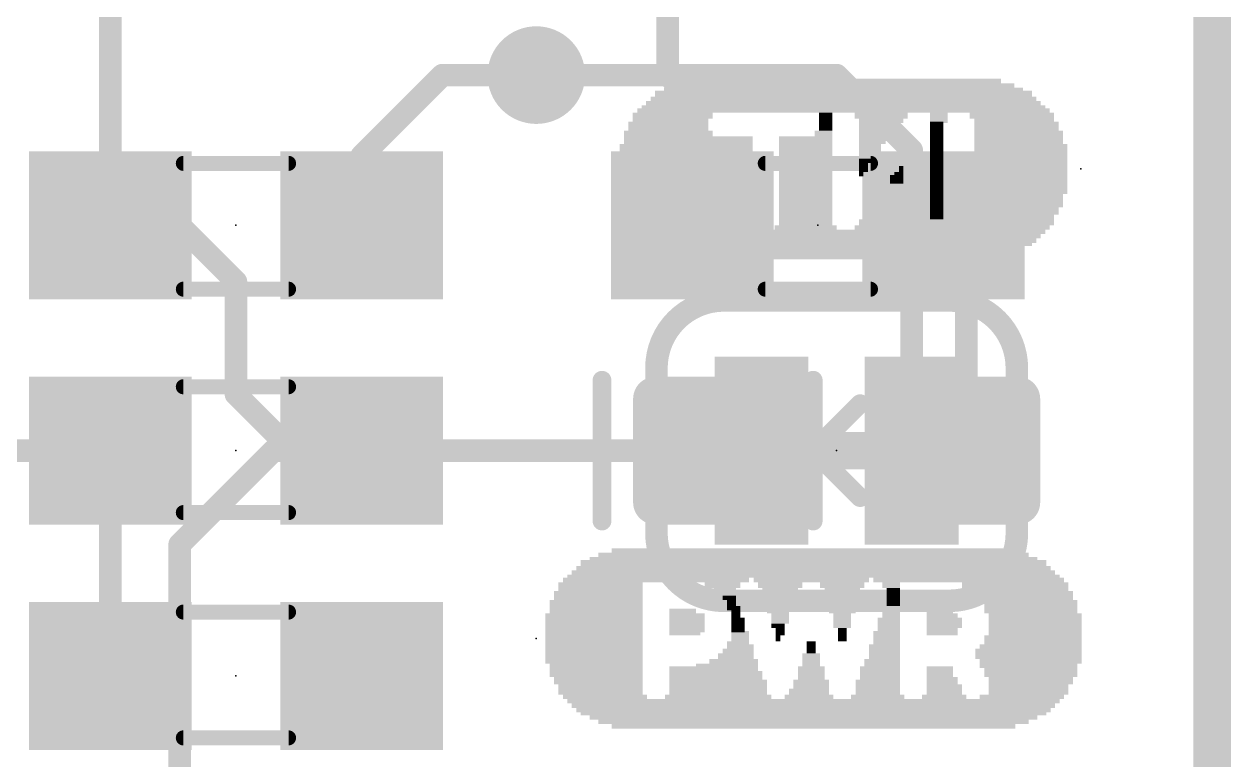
# Model space of a CAD drawing. Extents: x -41 to 66, y -18 to 26.
# Drawn here: x 22.44 to 30.61, y 4.26 to 9.23 of the extents above; entities that cross this region are included whole.
import ezdxf

# ---------------------------------------------------------------- set-up
doc = ezdxf.new("R2010")
doc.units = 0
for name, color, linetype in [('1', 12, 'CONTINUOUS'), ('16', 132, 'CONTINUOUS'), ('18', 110, 'CONTINUOUS'), ('20', 31, 'CONTINUOUS'), ('21', 41, 'CONTINUOUS'), ('22', 40, 'CONTINUOUS'), ('23', 53, 'CONTINUOUS'), ('24', 53, 'CONTINUOUS'), ('51', 53, 'CONTINUOUS')]:
    doc.layers.add(name, color=color, linetype=linetype)

# ---------------------------------------------------------------- blocks, each defined once
blk = doc.blocks.new('RECT')
blk.add_solid([(-0.5, -0.5), (0.5, -0.5), (-0.5, 0.5), (0.5, 0.5)])
blk = doc.blocks.new('RECT160000X160000R30')
at = {"const_width": 0.15}
blk.add_lwpolyline([(0.425, -0.35), (0.425, 0.35, 0.4142), (0.35, 0.425), (-0.35, 0.425, 0.4142), (-0.425, 0.35), (-0.425, -0.35, 0.4142), (-0.35, -0.425), (0.35, -0.425, 0.4142)], format="xyb", close=True, dxfattribs=at)
blk.add_solid([(-0.3754, -0.3754), (0.3754, -0.3754), (-0.3754, 0.3754), (0.3754, 0.3754)])
blk = doc.blocks.new('ROUNDV')
at = {"const_width": 0.5}
blk.add_lwpolyline([(0, -0.25, 1), (0, 0.25, 1), (0, -0.25)], format="xyb", dxfattribs=at)

msp = doc.modelspace()

# ---------------------------------------------------------------- linework, layer by layer
at = {"layer": '1'}
for points, const_width in [([(30.48, 25.4), (30.48, 0)], 0.254), ([(26.797, 11.811), (26.797, 8.89)], 0.1524), ([(23.026, 7.874), (23.026, 9.914)], 0.1524), ([(25.273, 8.89), (24.726, 8.343)], 0.1524), ([(25.273, 8.89), (25.908, 8.89)], 0.1524), ([(26.797, 8.89), (25.908, 8.89)], 0.1524), ([(26.963, 8.724), (26.797, 8.89)], 0.1524), ([(26.963, 7.874), (26.963, 8.724)], 0.1524), ([(24.726, 7.874), (24.726, 8.343)], 0.1524), ([(23.495, 7.874), (23.026, 7.874)], 0.1524), ([(23.876, 7.493), (23.495, 7.874)], 0.1524), ([(28.663, 7.874), (28.817, 7.72)], 0.1524), ([(28.817, 7.72), (28.817, 6.35)], 0.1524), ([(23.876, 6.731), (23.876, 7.493)], 0.1524), ([(24.257, 6.35), (23.876, 6.731)], 0.1524), ([(22.098, 6.35), (23.026, 6.35)], 0.1524), ([(23.026, 6.35), (23.026, 4.826)], 0.1524), ([(24.726, 6.35), (24.257, 6.35)], 0.1524)]:
    msp.add_lwpolyline(points, dxfattribs=dict(at, const_width=const_width))
at = {"layer": '1', "const_width": 0.0762}
for points in [[(25.273, 8.9281, 1), (25.273, 8.8519)], [(25.2999, 8.8631, 1), (25.2461, 8.9169)], [(25.908, 8.9281, 1), (25.908, 8.8519)], [(25.908, 8.8519, 1), (25.908, 8.9281)], [(26.7589, 8.89, 1), (26.8351, 8.89)], [(26.8239, 8.9169, 1), (26.7701, 8.8631)], [(26.797, 8.8519, 1), (26.797, 8.9281)], [(27.0011, 8.724, 1), (26.9249, 8.724)], [(26.9361, 8.6971, 1), (26.9899, 8.7509)], [(24.7641, 8.343, 1), (24.6879, 8.343)], [(24.6991, 8.3699, 1), (24.7529, 8.3161)], [(23.026, 7.9121, 1), (23.026, 7.8359)], [(23.5219, 7.9009, 1), (23.4681, 7.8471)], [(23.495, 7.8359, 1), (23.495, 7.9121)], [(28.6899, 7.9009, 1), (28.6361, 7.8471)], [(22.9879, 7.874, 1), (23.0641, 7.874)], [(24.6879, 7.874, 1), (24.7641, 7.874)], [(26.9249, 7.874, 1), (27.0011, 7.874)], [(28.8551, 7.72, 1), (28.7789, 7.72)], [(28.7901, 7.6931, 1), (28.8439, 7.7469)], [(23.9141, 7.493, 1), (23.8379, 7.493)], [(23.8491, 7.4661, 1), (23.9029, 7.5199)], [(23.9029, 6.7579, 1), (23.8491, 6.7041)], [(23.8379, 6.731, 1), (23.9141, 6.731)], [(23.0641, 6.35, 1), (22.9879, 6.35)], [(23.026, 6.3119, 1), (23.026, 6.3881)], [(24.257, 6.3881, 1), (24.257, 6.3119)], [(24.2301, 6.3231, 1), (24.2839, 6.3769)], [(24.726, 6.3119, 1), (24.726, 6.3881)], [(28.7789, 6.35, 1), (28.8551, 6.35)], [(22.9879, 4.826, 1), (23.0641, 4.826)]]:
    msp.add_lwpolyline(points, format="xyb", dxfattribs=at)
at = {"layer": '16'}
for points, const_width in [([(30.48, 25.4), (30.48, 0)], 0.254), ([(27.94, 8.89), (25.908, 8.89)], 0.1524), ([(28.448, 8.382), (27.94, 8.89)], 0.1524), ([(28.448, 6.35), (28.448, 8.382)], 0.1524), ([(23.495, 5.715), (24.13, 6.35)], 0.1524), ([(24.13, 6.35), (27.432, 6.35)], 0.1524), ([(23.495, 3.81), (23.495, 5.715)], 0.1524)]:
    msp.add_lwpolyline(points, dxfattribs=dict(at, const_width=const_width))
at = {"layer": '16', "const_width": 0.0762}
for points in [[(25.908, 8.9281, 1), (25.908, 8.8519)], [(27.9669, 8.9169, 1), (27.9131, 8.8631)], [(27.94, 8.8519, 1), (27.94, 8.9281)], [(28.4861, 8.382, 1), (28.4099, 8.382)], [(28.4211, 8.3551, 1), (28.4749, 8.4089)], [(24.13, 6.3881, 1), (24.13, 6.3119)], [(24.1569, 6.3231, 1), (24.1031, 6.3769)], [(27.432, 6.3119, 1), (27.432, 6.3881)], [(28.4099, 6.35, 1), (28.4861, 6.35)], [(23.5331, 5.715, 1), (23.4569, 5.715)], [(23.4681, 5.7419, 1), (23.5219, 5.6881)]]:
    msp.add_lwpolyline(points, format="xyb", dxfattribs=at)
at = {"layer": '20', "const_width": 0.2032}
msp.add_lwpolyline([(30.48, 25.4), (30.48, 0)], dxfattribs=at)
at = {"layer": '21', "const_width": 0.127}
msp.add_lwpolyline([(26.3525, 5.8738), (26.3525, 6.8262)], dxfattribs=at)
at = {"layer": '21', "const_width": 0.0635}
for points in [[(26.3843, 6.8262, 1), (26.3208, 6.8262)], [(26.3208, 5.8738, 1), (26.3843, 5.8738)]]:
    msp.add_lwpolyline(points, format="xyb", dxfattribs=at)
at = {"layer": '22'}
for points, const_width in [([(27.178, 7.366, 0.4142), (26.7208, 6.9088)], 0.1524), ([(27.178, 7.4041, 1), (27.178, 7.3279)], 0.0762), ([(27.178, 7.3279, 1), (27.178, 7.4041)], 0.0762), ([(29.1592, 6.9088, 0.4142), (28.702, 7.366)], 0.1524), ([(28.702, 7.4041, 1), (28.702, 7.3279)], 0.0762), ([(28.702, 7.3279, 1), (28.702, 7.4041)], 0.0762), ([(26.7589, 6.9088, 1), (26.6827, 6.9088)], 0.0762), ([(26.6827, 6.9088, 1), (26.7589, 6.9088)], 0.0762), ([(29.1973, 6.9088, 1), (29.1211, 6.9088)], 0.0762), ([(29.1211, 6.9088, 1), (29.1973, 6.9088)], 0.0762), ([(26.7208, 5.7912, 0.4142), (27.178, 5.334)], 0.1524), ([(26.7589, 5.7912, 1), (26.6827, 5.7912)], 0.0762), ([(26.6827, 5.7912, 1), (26.7589, 5.7912)], 0.0762), ([(28.702, 5.334, 0.4142), (29.1592, 5.7912)], 0.1524), ([(29.1973, 5.7912, 1), (29.1211, 5.7912)], 0.0762), ([(29.1211, 5.7912, 1), (29.1973, 5.7912)], 0.0762), ([(27.178, 5.3721, 1), (27.178, 5.2959)], 0.0762), ([(27.178, 5.2959, 1), (27.178, 5.3721)], 0.0762), ([(28.702, 5.3721, 1), (28.702, 5.2959)], 0.0762), ([(28.702, 5.2959, 1), (28.702, 5.3721)], 0.0762)]:
    msp.add_lwpolyline(points, format="xyb", dxfattribs=dict(at, const_width=const_width))
at = {"layer": '22', "const_width": 0.1524}
for points in [[(28.702, 7.366), (27.178, 7.366)], [(26.7208, 6.9088), (26.7208, 5.7912)], [(29.1592, 6.9088), (29.1592, 5.7912)], [(27.178, 5.334), (28.702, 5.334)]]:
    msp.add_lwpolyline(points, dxfattribs=at)
at = {"layer": '23'}
for p in [(23.876, 7.874), (27.813, 7.874), (23.876, 6.35), (27.94, 6.35), (25.908, 5.08), (23.876, 4.826)]:
    msp.add_point(p, dxfattribs=at)
at = {"layer": '24'}
for p in [(29.591, 8.255), (27.94, 6.35)]:
    msp.add_point(p, dxfattribs=at)
at = {"layer": '51'}
for points, const_width in [([(24.232, 8.293), (23.52, 8.293)], 0.1016), ([(28.169, 8.293), (27.457, 8.293)], 0.1016), ([(24.232, 7.442), (23.52, 7.442)], 0.1016), ([(28.169, 7.442), (27.457, 7.442)], 0.1016), ([(27.7813, 6.35), (27.7813, 6.8262)], 0.127), ([(23.52, 6.782), (24.232, 6.782)], 0.1016), ([(27.7813, 6.35), (28.0988, 6.6675)], 0.127), ([(27.7813, 5.8738), (27.7813, 6.35)], 0.127), ([(27.7813, 6.35), (28.0988, 6.0325)], 0.127), ([(23.52, 5.931), (24.232, 5.931)], 0.1016), ([(23.52, 5.258), (24.232, 5.258)], 0.1016), ([(23.52, 4.407), (24.232, 4.407)], 0.1016)]:
    msp.add_lwpolyline(points, dxfattribs=dict(at, const_width=const_width))
for points, const_width in [([(23.52, 8.3184, 1), (23.52, 8.2676)], 0.0508), ([(24.232, 8.2676, 1), (24.232, 8.3184)], 0.0508), ([(27.457, 8.3184, 1), (27.457, 8.2676)], 0.0508), ([(28.169, 8.2676, 1), (28.169, 8.3184)], 0.0508), ([(23.52, 7.4674, 1), (23.52, 7.4166)], 0.0508), ([(24.232, 7.4166, 1), (24.232, 7.4674)], 0.0508), ([(27.457, 7.4674, 1), (27.457, 7.4166)], 0.0508), ([(28.169, 7.4166, 1), (28.169, 7.4674)], 0.0508), ([(27.813, 6.8262, 1), (27.7495, 6.8262)], 0.0635), ([(23.52, 6.8074, 1), (23.52, 6.7566)], 0.0508), ([(24.232, 6.7566, 1), (24.232, 6.8074)], 0.0508), ([(28.1212, 6.645, 1), (28.0763, 6.69)], 0.0635), ([(27.8037, 6.3725, 1), (27.7588, 6.3275)], 0.0635), ([(27.7588, 6.3725, 1), (27.8037, 6.3275)], 0.0635), ([(27.813, 6.35, 1), (27.7495, 6.35)], 0.0635), ([(27.7495, 6.35, 1), (27.813, 6.35)], 0.0635), ([(28.0763, 6.01, 1), (28.1212, 6.055)], 0.0635), ([(23.52, 5.9564, 1), (23.52, 5.9056)], 0.0508), ([(24.232, 5.9056, 1), (24.232, 5.9564)], 0.0508), ([(27.7495, 5.8738, 1), (27.813, 5.8738)], 0.0635), ([(23.52, 5.2834, 1), (23.52, 5.2326)], 0.0508), ([(24.232, 5.2326, 1), (24.232, 5.2834)], 0.0508), ([(23.52, 4.4324, 1), (23.52, 4.3816)], 0.0508), ([(24.232, 4.3816, 1), (24.232, 4.4324)], 0.0508)]:
    msp.add_lwpolyline(points, format="xyb", dxfattribs=dict(at, const_width=const_width))

# ---------------------------------------------------------------- block references
at = {"layer": '1', "xscale": 1.1, "rotation": 180}
for p in [(23.026, 7.874), (24.726, 7.874), (26.963, 7.874), (28.663, 7.874)]:
    msp.add_blockref('RECT', p, dxfattribs=at)
at = {"layer": '1', "xscale": 1.1}
for p in [(23.026, 6.35), (24.726, 6.35), (23.026, 4.826), (24.726, 4.826)]:
    msp.add_blockref('RECT', p, dxfattribs=at)
at = {"layer": '1', "rotation": 90}
for p in [(27.063, 6.35), (28.817, 6.35)]:
    msp.add_blockref('RECT160000X160000R30', p, dxfattribs=at)
at = {"layer": '16'}
for p, xscale, yscale in [((27.432, 6.35), 0.635, 1.27), ((28.448, 6.35), 0.635, 1.27), ((27.94, 6.35), 0.4064, 0.254)]:
    msp.add_blockref('RECT', p, dxfattribs=dict(at, xscale=xscale, yscale=yscale))
at = {"layer": '18', "xscale": 0.6604, "yscale": 0.6604}
msp.add_blockref('ROUNDV', (25.908, 8.89), dxfattribs=at)
msp.add_blockref('ROUNDV', (25.908, 8.89), dxfattribs=at)
at = {"layer": '21'}
for p, xscale, yscale in [((27.783, 5.645), 2.91, 0.03), ((27.783, 5.675), 2.73, 0.03), ((27.783, 5.555), 3.21, 0.03), ((27.783, 5.59), 3.15, 0.04), ((27.783, 5.62), 3.03, 0.02), ((26.718, 5.475), 1.26, 0.03), ((27.783, 5.5), 3.33, 0.02), ((27.783, 5.525), 3.27, 0.03), ((27.768, 5.475), 0.78, 0.03), ((28.833, 5.475), 1.29, 0.03), ((26.328, 5.385), 0.6, 0.03), ((26.343, 5.44), 0.57, 0.04), ((26.343, 5.405), 0.57, 0.03), ((27.168, 5.44), 0.24, 0.04), ((27.183, 5.405), 0.15, 0.03), ((27.198, 5.385), 0.12, 0.03), ((27.558, 5.44), 0.3, 0.04), ((27.558, 5.405), 0.24, 0.03), ((27.558, 5.385), 0.24, 0.03), ((27.978, 5.44), 0.3, 0.04), ((27.978, 5.405), 0.24, 0.03), ((27.978, 5.385), 0.24, 0.03), ((28.308, 5.44), 0.12, 0.04), ((28.323, 5.405), 0.09, 0.03), ((28.323, 5.385), 0.09, 0.03), ((29.148, 5.44), 0.72, 0.04), ((29.178, 5.405), 0.66, 0.03), ((29.208, 5.385), 0.66, 0.03), ((26.313, 5.32), 0.63, 0.04), ((26.328, 5.355), 0.6, 0.03), ((27.213, 5.355), 0.09, 0.03), ((27.228, 5.32), 0.06, 0.04), ((27.543, 5.355), 0.21, 0.03), ((27.558, 5.32), 0.18, 0.04), ((27.963, 5.355), 0.21, 0.03), ((27.978, 5.32), 0.18, 0.04), ((28.323, 5.355), 0.09, 0.03), ((28.323, 5.32), 0.09, 0.04), ((29.223, 5.355), 0.63, 0.03), ((29.253, 5.32), 0.63, 0.04), ((26.298, 5.235), 0.66, 0.03), ((26.313, 5.285), 0.63, 0.03), ((26.313, 5.265), 0.63, 0.03), ((26.898, 5.265), 0.18, 0.03), ((26.928, 5.235), 0.24, 0.03), ((27.243, 5.285), 0.09, 0.03), ((27.258, 5.265), 0.06, 0.03), ((27.258, 5.235), 0.06, 0.03), ((27.558, 5.285), 0.18, 0.03), ((27.543, 5.265), 0.15, 0.03), ((27.558, 5.235), 0.12, 0.03), ((27.978, 5.285), 0.18, 0.03), ((27.978, 5.265), 0.18, 0.03), ((27.978, 5.235), 0.12, 0.03), ((28.308, 5.285), 0.12, 0.03), ((28.308, 5.265), 0.12, 0.03), ((28.308, 5.235), 0.12, 0.03), ((28.638, 5.265), 0.18, 0.03), ((28.653, 5.235), 0.21, 0.03), ((29.253, 5.285), 0.63, 0.03), ((29.253, 5.265), 0.63, 0.03), ((29.283, 5.235), 0.63, 0.03), ((26.298, 5.2), 0.66, 0.04), ((26.298, 5.165), 0.66, 0.03), ((26.298, 5.135), 0.66, 0.03), ((26.928, 5.2), 0.24, 0.04), ((26.928, 5.165), 0.24, 0.03), ((26.928, 5.135), 0.24, 0.03), ((27.273, 5.2), 0.09, 0.04), ((27.273, 5.165), 0.09, 0.03), ((27.273, 5.135), 0.09, 0.03), ((27.558, 5.2), 0.12, 0.04), ((27.543, 5.165), 0.09, 0.03), ((27.558, 5.135), 0.06, 0.03), ((27.978, 5.2), 0.12, 0.04), ((27.978, 5.165), 0.12, 0.03), ((27.978, 5.135), 0.06, 0.03), ((28.293, 5.2), 0.15, 0.04), ((28.293, 5.165), 0.15, 0.03), ((28.293, 5.135), 0.15, 0.03), ((28.668, 5.2), 0.24, 0.04), ((28.668, 5.165), 0.24, 0.03), ((28.653, 5.135), 0.21, 0.03), ((29.283, 5.2), 0.63, 0.04), ((29.283, 5.165), 0.63, 0.03), ((29.283, 5.135), 0.63, 0.03), ((26.298, 5.115), 0.66, 0.03), ((26.298, 5.08), 0.66, 0.04), ((26.913, 5.115), 0.21, 0.03), ((27.288, 5.115), 0.12, 0.03), ((27.288, 5.08), 0.12, 0.04), ((27.558, 5.115), 0.06, 0.03), ((27.543, 5.08), 0.03, 0.04), ((27.978, 5.115), 0.06, 0.03), ((27.978, 5.08), 0.06, 0.04), ((28.278, 5.115), 0.18, 0.03), ((28.278, 5.08), 0.18, 0.04), ((28.653, 5.115), 0.21, 0.03), ((29.268, 5.08), 0.66, 0.04), ((29.283, 5.115), 0.63, 0.03), ((26.298, 5.045), 0.66, 0.03), ((26.298, 5.025), 0.66, 0.03), ((26.298, 4.995), 0.66, 0.03), ((27.273, 4.995), 0.21, 0.03), ((27.273, 5.045), 0.15, 0.03), ((27.288, 5.025), 0.18, 0.03), ((27.768, 5.045), 0.06, 0.03), ((27.768, 5.025), 0.06, 0.03), ((27.768, 4.995), 0.06, 0.03), ((28.263, 5.025), 0.21, 0.03), ((28.263, 4.995), 0.21, 0.03), ((28.278, 5.045), 0.18, 0.03), ((29.238, 4.995), 0.72, 0.03), ((29.253, 5.025), 0.69, 0.03), ((29.268, 5.045), 0.66, 0.03), ((26.298, 4.96), 0.66, 0.04), ((26.298, 4.925), 0.66, 0.03), ((26.313, 4.895), 0.63, 0.03), ((27.198, 4.895), 0.42, 0.03), ((27.243, 4.925), 0.33, 0.03), ((27.258, 4.96), 0.24, 0.04), ((27.768, 4.96), 0.12, 0.04), ((27.768, 4.925), 0.12, 0.03), ((27.768, 4.895), 0.12, 0.03), ((28.248, 4.925), 0.24, 0.03), ((28.248, 4.895), 0.24, 0.03), ((28.263, 4.96), 0.21, 0.04), ((29.238, 4.96), 0.72, 0.04), ((29.253, 4.925), 0.69, 0.03), ((29.238, 4.895), 0.66, 0.03), ((26.313, 4.875), 0.63, 0.03), ((26.313, 4.84), 0.63, 0.04), ((26.328, 4.805), 0.6, 0.03), ((27.108, 4.875), 0.6, 0.03), ((27.123, 4.84), 0.63, 0.04), ((27.123, 4.805), 0.63, 0.03), ((27.768, 4.875), 0.18, 0.03), ((27.768, 4.84), 0.18, 0.04), ((27.768, 4.805), 0.18, 0.03), ((28.233, 4.875), 0.27, 0.03), ((28.233, 4.84), 0.27, 0.04), ((28.233, 4.805), 0.27, 0.03), ((28.638, 4.875), 0.18, 0.03), ((28.638, 4.84), 0.18, 0.04), ((28.653, 4.805), 0.21, 0.03), ((29.253, 4.875), 0.63, 0.03), ((29.253, 4.84), 0.63, 0.04), ((29.253, 4.805), 0.57, 0.03), ((26.328, 4.785), 0.6, 0.03), ((26.343, 4.755), 0.57, 0.03), ((26.343, 4.72), 0.57, 0.04), ((27.138, 4.785), 0.66, 0.03), ((27.138, 4.755), 0.66, 0.03), ((27.138, 4.72), 0.66, 0.04), ((27.753, 4.72), 0.27, 0.04), ((27.768, 4.785), 0.24, 0.03), ((27.768, 4.755), 0.24, 0.03), ((28.218, 4.785), 0.3, 0.03), ((28.218, 4.755), 0.3, 0.03), ((28.218, 4.72), 0.3, 0.04), ((28.653, 4.785), 0.21, 0.03), ((28.668, 4.755), 0.24, 0.03), ((28.668, 4.72), 0.24, 0.04), ((29.253, 4.785), 0.57, 0.03), ((29.238, 4.755), 0.54, 0.03), ((29.238, 4.72), 0.54, 0.04), ((26.373, 4.685), 0.57, 0.03), ((27.783, 4.655), 3.33, 0.03), ((27.138, 4.685), 0.72, 0.03), ((27.753, 4.685), 0.33, 0.03), ((28.218, 4.685), 0.36, 0.03), ((28.668, 4.685), 0.3, 0.03), ((29.193, 4.685), 0.57, 0.03), ((27.783, 4.625), 3.27, 0.03), ((27.783, 4.595), 3.21, 0.03), ((27.783, 4.575), 3.15, 0.03), ((27.783, 4.545), 3.03, 0.03), ((27.783, 4.515), 2.91, 0.03), ((27.783, 4.485), 2.73, 0.03)]:
    msp.add_blockref('RECT', p, dxfattribs=dict(at, xscale=xscale, yscale=yscale))
at = {"layer": '22', "rotation": 180}
for p, xscale, yscale in [((27.986, 8.82), 2.31, 0.03), ((27.986, 8.85), 2.13, 0.03), ((27.986, 8.73), 2.61, 0.03), ((27.986, 8.765), 2.55, 0.04), ((27.986, 8.795), 2.43, 0.02), ((27.986, 8.65), 2.79, 0.03), ((27.986, 8.675), 2.73, 0.02), ((27.986, 8.7), 2.67, 0.03), ((26.801, 8.56), 0.54, 0.03), ((26.831, 8.615), 0.54, 0.04), ((26.816, 8.58), 0.51, 0.03), ((27.866, 8.615), 0.09, 0.04), ((27.866, 8.58), 0.09, 0.03), ((27.866, 8.56), 0.09, 0.03), ((28.241, 8.615), 0.36, 0.04), ((28.241, 8.58), 0.3, 0.03), ((28.226, 8.56), 0.27, 0.03), ((28.631, 8.615), 0.12, 0.04), ((28.631, 8.58), 0.12, 0.03), ((28.616, 8.56), 0.09, 0.03), ((29.126, 8.615), 0.57, 0.04), ((29.141, 8.58), 0.54, 0.03), ((29.156, 8.56), 0.57, 0.03), ((26.801, 8.495), 0.6, 0.04), ((26.801, 8.53), 0.54, 0.03), ((27.851, 8.495), 0.12, 0.04), ((27.866, 8.53), 0.09, 0.03), ((28.211, 8.53), 0.24, 0.03), ((28.211, 8.495), 0.24, 0.04), ((28.616, 8.53), 0.09, 0.03), ((28.616, 8.495), 0.09, 0.04), ((29.156, 8.53), 0.57, 0.03), ((29.171, 8.495), 0.6, 0.04), ((26.921, 8.41), 0.9, 0.03), ((26.936, 8.46), 0.87, 0.03), ((26.936, 8.44), 0.87, 0.03), ((27.731, 8.46), 0.36, 0.03), ((27.731, 8.44), 0.36, 0.03), ((27.731, 8.41), 0.36, 0.03), ((28.196, 8.46), 0.21, 0.03), ((28.181, 8.44), 0.18, 0.03), ((28.166, 8.41), 0.15, 0.03), ((28.616, 8.46), 0.09, 0.03), ((28.616, 8.44), 0.09, 0.03), ((28.616, 8.41), 0.09, 0.03), ((29.171, 8.46), 0.6, 0.03), ((29.171, 8.44), 0.6, 0.03), ((29.186, 8.41), 0.63, 0.03), ((26.921, 8.375), 0.9, 0.04), ((26.921, 8.34), 0.9, 0.03), ((27.731, 8.375), 0.36, 0.04), ((27.731, 8.34), 0.36, 0.03), ((28.166, 8.375), 0.15, 0.04), ((28.151, 8.34), 0.12, 0.03), ((28.616, 8.375), 0.09, 0.04), ((28.616, 8.34), 0.09, 0.03), ((29.186, 8.375), 0.63, 0.04), ((29.186, 8.34), 0.63, 0.03), ((26.921, 8.31), 0.9, 0.03), ((26.921, 8.29), 0.9, 0.03), ((26.921, 8.255), 0.9, 0.04), ((27.731, 8.31), 0.36, 0.03), ((27.731, 8.29), 0.36, 0.03), ((27.731, 8.255), 0.36, 0.04), ((28.136, 8.31), 0.09, 0.03), ((28.121, 8.29), 0.06, 0.03), ((28.121, 8.255), 0.06, 0.04), ((28.376, 8.255), 0.03, 0.04), ((28.616, 8.31), 0.09, 0.03), ((28.616, 8.29), 0.09, 0.03), ((28.616, 8.255), 0.09, 0.04), ((29.186, 8.31), 0.63, 0.03), ((29.186, 8.29), 0.63, 0.03), ((29.186, 8.255), 0.63, 0.04), ((26.921, 8.22), 0.9, 0.03), ((26.921, 8.2), 0.9, 0.03), ((26.921, 8.17), 0.9, 0.03), ((27.731, 8.22), 0.36, 0.03), ((27.731, 8.2), 0.36, 0.03), ((27.731, 8.17), 0.36, 0.03), ((28.106, 8.22), 0.03, 0.03), ((28.346, 8.2), 0.09, 0.03), ((28.346, 8.17), 0.09, 0.03), ((28.361, 8.22), 0.06, 0.03), ((28.616, 8.22), 0.09, 0.03), ((28.616, 8.2), 0.09, 0.03), ((28.616, 8.17), 0.09, 0.03), ((29.186, 8.22), 0.63, 0.03), ((29.186, 8.2), 0.63, 0.03), ((29.186, 8.17), 0.63, 0.03), ((26.921, 8.135), 0.9, 0.04), ((26.921, 8.1), 0.9, 0.03), ((26.936, 8.07), 0.87, 0.03), ((27.731, 8.135), 0.36, 0.04), ((27.731, 8.1), 0.36, 0.03), ((27.731, 8.07), 0.36, 0.03), ((28.301, 8.07), 0.18, 0.03), ((28.316, 8.1), 0.15, 0.03), ((28.331, 8.135), 0.12, 0.04), ((28.616, 8.135), 0.09, 0.04), ((28.616, 8.1), 0.09, 0.03), ((28.616, 8.07), 0.09, 0.03), ((29.186, 8.135), 0.63, 0.04), ((29.186, 8.1), 0.63, 0.03), ((29.171, 8.07), 0.6, 0.03), ((26.936, 8.05), 0.87, 0.03), ((26.936, 8.015), 0.87, 0.04), ((27.731, 8.05), 0.36, 0.03), ((27.731, 8.015), 0.36, 0.04), ((28.286, 8.015), 0.21, 0.04), ((28.301, 8.05), 0.18, 0.03), ((28.616, 8.05), 0.09, 0.03), ((28.616, 8.015), 0.09, 0.04), ((29.171, 8.05), 0.6, 0.03), ((29.171, 8.015), 0.6, 0.04), ((26.951, 7.98), 0.84, 0.03), ((26.951, 7.96), 0.84, 0.03), ((26.966, 7.93), 0.81, 0.03), ((27.731, 7.98), 0.36, 0.03), ((27.731, 7.96), 0.36, 0.03), ((27.731, 7.93), 0.36, 0.03), ((28.256, 7.96), 0.27, 0.03), ((28.256, 7.93), 0.27, 0.03), ((28.271, 7.98), 0.24, 0.03), ((28.616, 7.98), 0.09, 0.03), ((28.616, 7.96), 0.09, 0.03), ((28.616, 7.93), 0.09, 0.03), ((29.156, 7.98), 0.57, 0.03), ((29.156, 7.96), 0.57, 0.03), ((29.141, 7.93), 0.54, 0.03), ((26.966, 7.895), 0.81, 0.04), ((26.996, 7.86), 0.81, 0.03), ((27.986, 7.83), 2.73, 0.03), ((27.731, 7.86), 0.42, 0.03), ((27.731, 7.895), 0.36, 0.04), ((28.241, 7.86), 0.36, 0.03), ((28.241, 7.895), 0.3, 0.04), ((28.631, 7.895), 0.12, 0.04), ((28.631, 7.86), 0.12, 0.03), ((29.126, 7.895), 0.57, 0.04), ((29.111, 7.86), 0.54, 0.03), ((27.986, 7.8), 2.67, 0.03), ((27.986, 7.77), 2.61, 0.03), ((27.986, 7.75), 2.55, 0.03), ((27.986, 7.72), 2.43, 0.03), ((27.986, 7.69), 2.31, 0.03), ((27.986, 7.66), 2.13, 0.03)]:
    msp.add_blockref('RECT', p, dxfattribs=dict(at, xscale=xscale, yscale=yscale))
at = {"layer": '51', "xscale": 0.5001, "yscale": 0.95, "rotation": 180}
for p in [(23.2958, 7.8689), (24.4642, 7.8689), (27.2328, 7.8689), (28.4012, 7.8689)]:
    msp.add_blockref('RECT', p, dxfattribs=at)
at = {"layer": '51', "xscale": 0.5001, "yscale": 0.95}
for p in [(23.2879, 6.3551), (24.4563, 6.3551), (23.2879, 4.8311), (24.4563, 4.8311)]:
    msp.add_blockref('RECT', p, dxfattribs=at)

doc.saveas('drawing.dxf')
